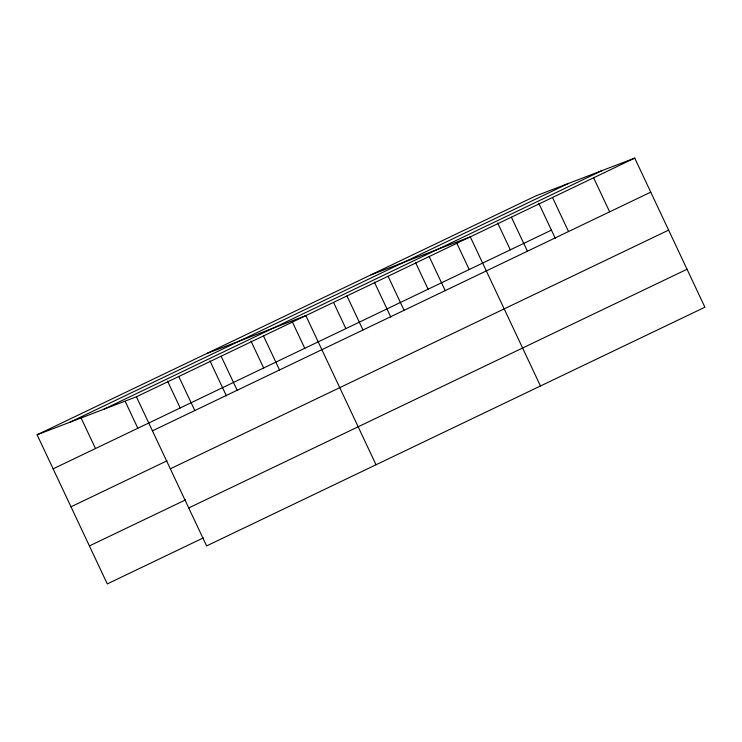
<?xml version="1.0" encoding="UTF-8"?>
<svg xmlns="http://www.w3.org/2000/svg" width="742" height="742" viewBox="0 0 742 742"><rect width="100%" height="100%" fill="white"/><g stroke="black" fill="none" stroke-linecap="round" stroke-linejoin="round"><path stroke-width="1.11" d="M37.1 434.775L535.399 196.083L634.725 158.092L704.9 307.225L206.601 545.917L136.426 396.784L37.1 434.775L107.275 583.908L203.345 537.885M69.878 422.235L568.177 183.552M103.648 409.324L601.947 170.632M136.426 396.784L634.725 158.092M53.127 468.833L551.427 230.141M152.453 430.842L650.753 192.15M70.991 506.805L167.071 460.782M170.326 468.814L668.616 230.122M89.402 545.927L185.481 499.913M188.737 507.945L687.027 269.253M370.963 274.855L470.289 236.865L540.464 385.998M206.517 353.619L305.852 315.628L376.027 464.761M593.619 177.792L609.636 211.841M552.502 197.483L568.53 231.532M538.794 203.308L555.285 238.349M511.396 217.174L527.423 251.223M497.687 222.999L510.311 249.831M456.58 242.69L469.204 269.522M429.182 256.556L445.2 290.614M415.464 262.38L428.097 289.213M388.066 276.247L404.093 310.304M374.358 282.081L390.849 317.122M346.959 295.937L362.986 329.995M333.733 302.801L345.874 328.604M292.135 321.462L304.767 348.295M263.493 335.922L279.521 369.98M251.028 341.153L263.651 367.986M221.135 356.206L237.162 390.264M209.921 360.844L226.412 395.885M178.785 376.5L194.812 410.549M167.562 381.128L180.195 407.961M125.213 401.422L137.836 428.255M80.915 417.579L95.477 448.539"/></g></svg>
